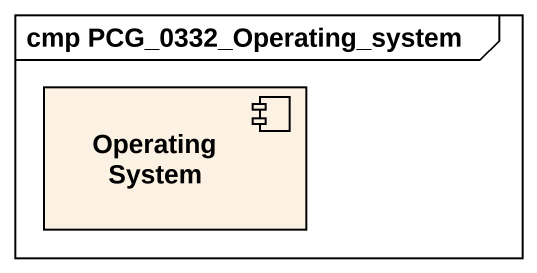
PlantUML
@startuml
mainframe cmp PCG_0332_Operating_system
component "Operating System" as Operating_System
@enduml
